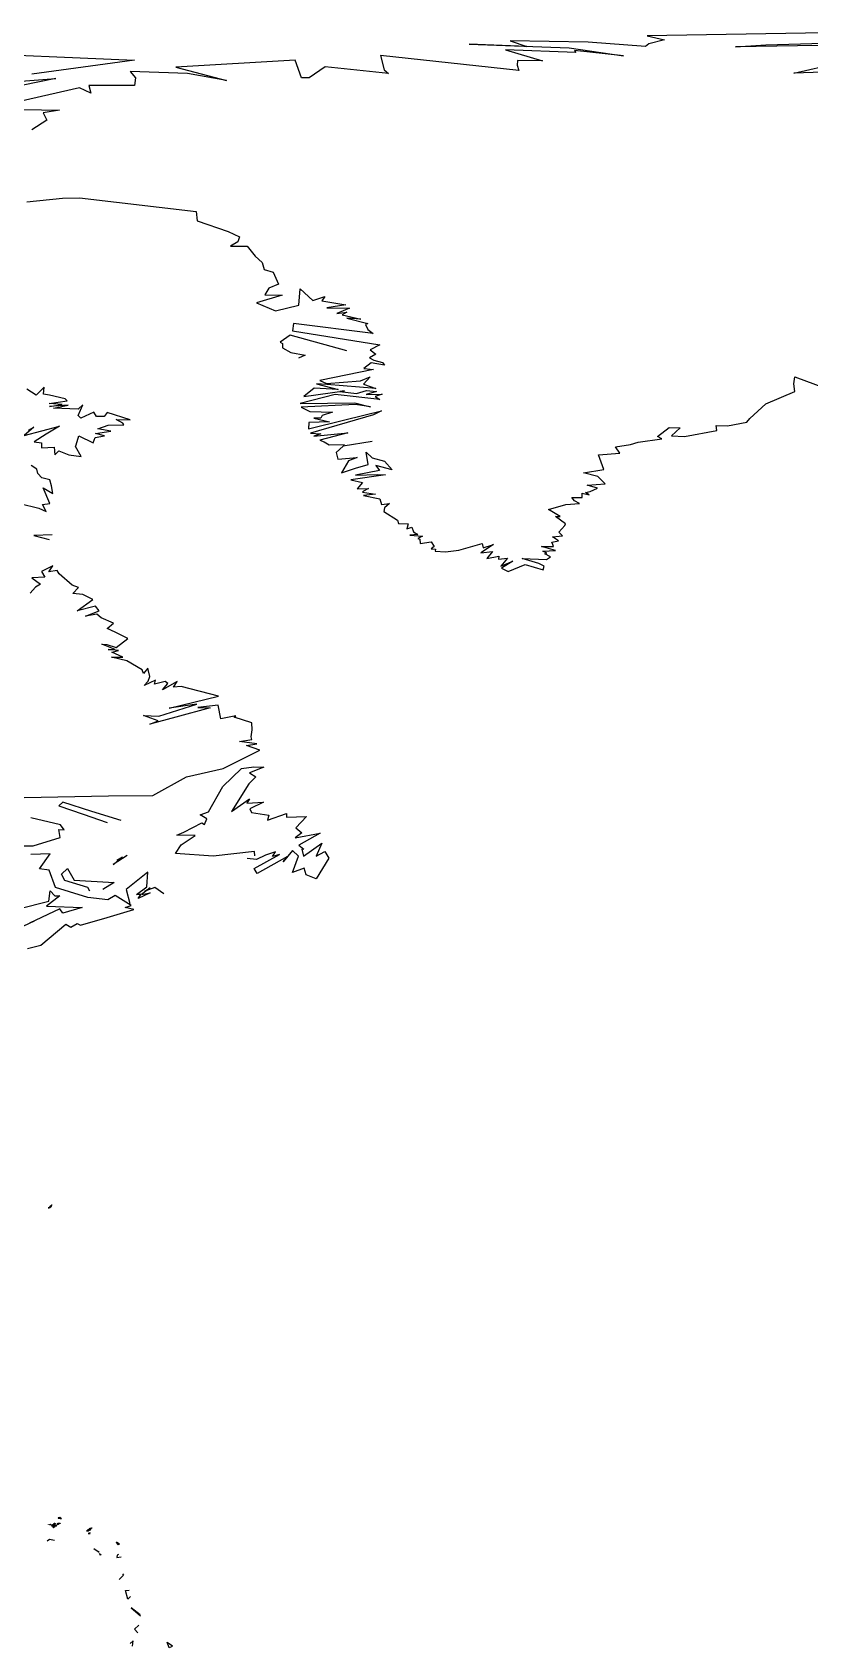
# Model space of a CAD drawing. Extents: x -180 to 180, y -90 to 84.
# Drawn here: x -65.5 to -31.7, y 13.1 to 83.5 of the extents above; entities that cross this region are included whole.
import ezdxf

# ---------------------------------------------------------------- set-up
doc = ezdxf.new("R2010")
doc.units = 0
doc.layers.add('Egypt', color=7, linetype='CONTINUOUS')

msp = doc.modelspace()

# ---------------------------------------------------------------- linework, layer by layer
at = {"layer": 'Egypt', "color": 7}
for points in [[(-29.25, 83.53334), (-38.73333, 83.383339), (-37.98333, 83.199997), (-38.66666, 83.03334), (-38.816669, 82.916672), (-41.316669, 83.100014), (-44.716671, 83.166672), (-43.983341, 82.916672), (-46.5, 83.01667), (-42.133339, 82.850014), (-39.76667, 82.500008), (-41.900002, 82.733337), (-41.849998, 82.650002), (-44.91666, 82.76667), (-43.299999, 82.28334), (-44.383339, 82.300003), (-44.400002, 82.100014), (-44.33334, 81.866669), (-50.366669, 82.51667), (-50.200001, 81.900002), (-50.01667, 81.733337), (-52.76667, 82.03334), (-53.466671, 81.550003), (-53.799999, 81.550003), (-54.08334, 82.316673), (-59.28334, 82.01667), (-57.066669, 81.433327), (-58.76667, 81.733337), (-61.26667, 81.816673), (-61.03334, 81.550003), (-61.08334, 81.216667), (-63.066669, 81.216667), (-62.983341, 80.883339), (-63.483341, 81.116669), (-67.5, 80.199997), (-64.350014, 80.133339), (-65.066673, 80.01667), (-64.900002, 79.699997), (-65.550003, 79.28334)], [(-24.983339, 83.066673), (-34.883339, 82.900002), (-33.566669, 82.983337), (-26.033331, 83.199997)], [(-69.220413, 82.660423), (-61.076389, 82.320831), (-65.550278, 81.711113)], [(-25.233339, 82.000008), (-32.349998, 81.750008), (-30.450001, 82.183327)], [(-70.024162, 81.101387), (-64.513893, 81.525284), (-68.937363, 80.619034)], [(-65.76667, 76.133339), (-64.216667, 76.300003), (-63.483341, 76.316673), (-58.400002, 75.716667), (-58.349998, 75.316673), (-57, 74.850014), (-56.5, 74.616669), (-56.58334, 74.400002), (-56.900002, 74.199997), (-56.16666, 74.199997), (-55.816669, 73.76667), (-55.51667, 73.500008), (-55.433331, 73.183327), (-55.03334, 73.066673), (-54.799999, 72.550003), (-55.233341, 72.366669), (-55.400002, 72.083344), (-54.650002, 72.066673), (-55.76667, 71.733337), (-54.933331, 71.383339), (-53.91666, 71.633339), (-53.866669, 72.350014), (-53.316669, 71.833344), (-52.78334, 72.01667), (-52.91666, 71.816673), (-51.866669, 71.650002), (-52.700001, 71.51667), (-51.716671, 71.5), (-52.26667, 71.26667), (-51.83334, 71.333344), (-52.03334, 71.216667), (-51.216671, 71.01667), (-51.83334, 71.066673), (-50.91666, 70.833344), (-51.01667, 70.78334), (-50.91666, 70.566673), (-50.683331, 70.400002), (-54.150002, 70.833344), (-54.200001, 70.51667), (-50.383339, 69.900002), (-50.816669, 69.683327), (-50.566669, 69.5), (-50.83334, 69.333344), (-50.650002, 69.233337), (-50.26667, 69.133339), (-50.183331, 69.01667), (-50.76667, 69.116669), (-51.08334, 68.866669), (-50.66666, 68.833344), (-53, 68.350014), (-52.716671, 68.216667), (-51.233341, 68.333344), (-50.816669, 68.5), (-51.099998, 68.183327), (-50.566669, 68), (-52.700001, 68.166672), (-53.150002, 68.199997), (-52.200001, 67.949997), (-53.25, 68.01667), (-53.700001, 67.650002), (-51.933331, 67.900002), (-52.133339, 67.866669), (-51.400002, 67.78334), (-50.966671, 67.916672), (-50.53334, 67.866669), (-50.983341, 67.733337), (-50.28334, 67.75), (-50.599998, 67.650002), (-50.383339, 67.51667), (-52.33334, 67.733337), (-53.866669, 67.350014), (-51.483341, 67.366669), (-50.799999, 67.199997), (-51.450001, 67.300003), (-53.816669, 67.183327), (-53.433331, 67), (-52.450001, 66.966667), (-52.900002, 66.816673), (-52.966671, 66.699997), (-53.26667, 66.699997), (-52.58334, 66.550003), (-53.483341, 66.51667), (-53.5, 66.233337), (-51.90834, 66.625008), (-50.316669, 67.01667), (-50.66666, 66.850014), (-53.41666, 66.050003), (-52.966671, 66.01667), (-53.26667, 65.916672), (-51.78334, 66.066673), (-53, 65.75), (-52.816669, 65.666672), (-52.599998, 65.53334), (-51.933331, 65.550003)], [(-51.83334, 69.633339), (-54.299999, 70.316673), (-54.733341, 70.01667), (-54.633339, 69.966667), (-54.633339, 69.76667), (-54.26667, 69.566673), (-53.650002, 69.449997), (-53.933331, 69.316673)], [(-50.716671, 65.683327), (-51.983341, 65.483337), (-52.299999, 65.199997), (-52.216671, 64.916672), (-51.383339, 64.983337), (-51.75, 64.850014), (-52.066669, 64.316673), (-51.450001, 64.51667), (-50.900002, 64.683327), (-50.983341, 65.216667), (-50.716671, 64.966667), (-50.183331, 64.833344), (-49.849998, 64.449997), (-50.566669, 64.633339), (-50.400002, 64.416672), (-51.450001, 64.216667), (-50.483341, 64.25), (-50.150002, 64.233337), (-51.650002, 64.01667), (-51.150002, 63.900002), (-51.383339, 63.616669), (-50.883339, 63.633339), (-51.099998, 63.51667), (-51.150002, 63.483341), (-50.58334, 63.383339), (-51.099998, 63.33334), (-50.383339, 63.183338), (-50.316669, 62.933338), (-49.966671, 62.983341), (-50.183331, 62.799999), (-50.216671, 62.633339), (-49.616669, 62.25), (-49.58334, 62.116669), (-49.150002, 62.099998), (-49.216671, 61.883339), (-49, 61.950001), (-48.91666, 61.75), (-48.733341, 61.633339), (-49.08334, 61.599998), (-48.53334, 61.549999), (-48.733341, 61.450001), (-48.650002, 61.433338), (-48.633339, 61.233341), (-48.150002, 61.316669), (-48.01667, 61.099998), (-48.150002, 61), (-47.966671, 60.983341), (-47.983341, 60.900002), (-47.53334, 60.866669), (-46.950001, 60.950001), (-45.933331, 61.233341), (-45.883339, 61.049999), (-45.433331, 61.200001), (-45.983341, 60.83334), (-45.483341, 60.883339), (-45.733341, 60.58334), (-45.200001, 60.683338), (-45.216671, 60.549999), (-44.83334, 60.599998), (-45.116669, 60.25), (-44.599998, 60.466671), (-45.08334, 60.16666), (-44.799999, 60.01667), (-44.049999, 60.316669), (-43.26667, 60.08334), (-43.233341, 60.25), (-43.466671, 60.366669), (-44.183331, 60.58334), (-43.133339, 60.53334), (-42.950001, 60.650002), (-43.200001, 60.78334), (-43.116669, 60.816669), (-43.28334, 60.900002), (-42.733341, 60.933338), (-43.349998, 61.099998), (-42.816669, 61.099998), (-42.849998, 61.200001), (-42.900002, 61.299999), (-42.599998, 61.349998), (-42.866669, 61.53334), (-42.433331, 61.566669), (-42.58334, 61.733341), (-42.33334, 62.01667), (-42.299999, 62.099998), (-42.733341, 62.416672), (-42.53334, 62.416672), (-43.03334, 62.716671), (-42.28334, 62.933338), (-41.683331, 62.983341), (-41.900002, 63.099998), (-42.01667, 63.25), (-41.566669, 63.25), (-41.566669, 63.433338), (-41.26667, 63.366669), (-41.433331, 63.466671), (-41.216671, 63.5), (-40.900002, 63.650002), (-41.349998, 63.78334), (-40.566669, 63.83334), (-40.883339, 64.166672), (-41.51667, 64.316673), (-40.633339, 64.466667), (-40.866669, 65.100014), (-39.933331, 65.183327), (-40.116669, 65.449997), (-39.466671, 65.550003), (-39.133339, 65.650002), (-38.099998, 65.800003), (-38.28334, 65.900002), (-37.78334, 66.300003), (-37.299999, 66.28334), (-37.683331, 65.933327), (-37.116669, 65.900002), (-35.700001, 66.166672), (-35.73333, 66.383339), (-35.23333, 66.366669), (-34.400002, 66.53334), (-34.26667, 66.683327), (-33.566669, 67.333344), (-32.299999, 67.866669), (-32.349998, 68.199997), (-32.299999, 68.5), (-31.01667, 68.03334)], [(-65.699997, 66.183327), (-65.466667, 66.316673), (-65.883339, 65.949997), (-64.350014, 66.350014), (-64.933327, 66), (-65.449997, 65.666672), (-65.133339, 65.633339), (-65.133339, 65.416672), (-64.583344, 65.433327), (-64.550003, 65.100014), (-64.383339, 65.28334), (-63.950001, 65.100014), (-63.400002, 65.03334), (-63.650002, 65.466667), (-63.616669, 65.53334), (-63.5, 65.933327), (-62.883339, 65.633339), (-62.799999, 65.866669), (-62.383339, 65.933327), (-62.78334, 66.03334), (-62.116669, 66.133339), (-62.683338, 66.233337), (-62.233341, 66.400002), (-61.549999, 66.416672), (-61.58334, 66.483337), (-61.883339, 66.650002), (-61.26667, 66.633339), (-62.26667, 66.949997), (-62.400002, 66.78334), (-62.733341, 66.78334), (-62.849998, 66.966667), (-63.416672, 66.699997), (-63.53334, 66.816673), (-63.33334, 67.28334), (-63.53334, 67.100014), (-64.616669, 67.133339), (-63.966671, 67.26667), (-64.78334, 67.216667), (-64.233337, 67.300003), (-64.800003, 67.350014), (-64.01667, 67.466667), (-64.100014, 67.550003), (-64.78334, 67.699997), (-65.050003, 67.75), (-65.01667, 68.050003), (-65.366669, 67.699997), (-65.76667, 67.966667)], [(-66.083344, 62.983341), (-65.25, 62.78334), (-64.933327, 62.633339), (-65.083344, 62.933338), (-64.76667, 62.983341), (-65.066673, 63.666672), (-64.633339, 63.416672), (-64.699997, 63.75), (-64.76667, 64.01667), (-65.116669, 64.100014), (-65.300003, 64.28334), (-65.333344, 64.483337), (-65.583344, 64.633339)], [(-64.666672, 61.616669), (-65.466667, 61.58334), (-64.800003, 61.416672)], [(-66.616669, 50.150002), (-64.416672, 50.191669), (-62.216671, 50.233341), (-60.28334, 50.25), (-58.816669, 51.066669), (-57.216671, 51.41666), (-55.616669, 52.216671), (-56.200001, 52.433331), (-55.75, 52.5), (-56.5, 52.599998), (-55.966671, 52.683331), (-56, 52.799999), (-55.950001, 53.116669), (-55.966671, 53.41666), (-56.733341, 53.66666), (-56.66666, 53.716671), (-57.316669, 53.58334), (-57.433338, 54.183331), (-58.316669, 54.08334), (-57.78334, 54.066669), (-59.28334, 53.66666), (-60.41666, 53.349998), (-60.049999, 53.5), (-60.683338, 53.733341), (-60.01667, 53.700001), (-58.366669, 54.233341), (-59.566669, 54.049999), (-57.41666, 54.58334), (-59.049999, 55), (-59.383339, 54.966671), (-59.216671, 55.216671), (-59.866669, 54.849998), (-59.633339, 55.133339), (-59.75, 55.216671), (-60.216671, 55.099998), (-60.16666, 55.28334), (-60.66666, 55.049999), (-60.483341, 55.233341), (-60.41666, 55.433331), (-60.5, 55.799999), (-60.683338, 55.566669), (-60.75, 55.733341), (-61.416672, 56.116669), (-62.08334, 56.28334), (-61.58334, 56.28334), (-62.066669, 56.5), (-61.78334, 56.566669), (-62.233341, 56.616669), (-61.916672, 56.616669), (-62.5, 56.849998), (-62.28334, 56.83334), (-61.883339, 56.700001), (-61.366669, 57.099998), (-61.916672, 57.366669), (-62.26667, 57.53334), (-62, 57.76667), (-62.53334, 58), (-62.716671, 58.150002), (-63.216671, 58.066669), (-62.616669, 58.299999), (-62.78334, 58.5), (-63.58334, 58.299999), (-62.900002, 58.799999), (-63.33334, 59.01667), (-63.76667, 59.049999), (-63.51667, 59.316669), (-63.799999, 59.41666), (-64.366669, 59.91666), (-64.449997, 60.066669), (-64.816673, 60), (-64.633339, 60.26667), (-65.133339, 60.01667), (-64.983337, 59.76667), (-65.550003, 59.733341), (-65.183327, 59.466671), (-65.400002, 59.33334), (-65.633339, 59.066669)], [(-55.83334, 47.616669), (-55.849998, 47.799999), (-57.650002, 47.599998), (-59.299999, 47.716671), (-59.049999, 48.099998), (-58.433338, 48.5), (-59.233341, 48.51667), (-58.933338, 48.650002), (-58.150002, 49.049999), (-58.03334, 48.983341), (-57.933338, 49.233341), (-58.216671, 49.400002), (-57.849998, 49.53334), (-57.233341, 50.633339), (-56.41666, 51.41666), (-55.883339, 51.5), (-55.450001, 51.483341), (-56.066669, 51.233341), (-55.799999, 51.066669), (-56.099998, 50.75), (-56.849998, 49.549999), (-56.066669, 50.099998), (-56.183338, 49.91666), (-55.466671, 49.950001), (-56.049999, 49.66666), (-55.983341, 49.5), (-55.233341, 49.383339), (-55.28334, 49.16666), (-54.450001, 49.466671), (-54.450001, 49.299999), (-53.58334, 49.33334), (-54.049999, 48.83334), (-53.78334, 48.616669), (-54.08334, 48.400002), (-52.983341, 48.599998), (-53.91666, 48.08334), (-53.700001, 47.900002), (-53.78334, 47.900002), (-53.716671, 47.599998), (-52.91666, 48.16666), (-53.16666, 47.599998), (-52.78334, 47.799999), (-52.616669, 47.51667), (-53.16666, 46.616669), (-53.599998, 46.78334), (-53.683331, 47.08334), (-54.200001, 46.883339), (-53.933331, 47.599998), (-54.200001, 47.849998), (-54.599998, 47.349998), (-54.41666, 47.58334), (-55.733341, 46.849998), (-55.866669, 47.066669), (-54.76667, 47.66666), (-55.066669, 47.58334), (-54.933331, 47.78334), (-55.366669, 47.650002), (-55.76667, 47.450001), (-56.16666, 47.5)], [(-61.666672, 49.150002), (-62.933338, 49.549999), (-64.199997, 49.950001), (-64.383339, 49.799999), (-63.325001, 49.433331), (-62.26667, 49.066669)], [(-66.53334, 48.049999), (-65.5, 48.049999), (-64.316673, 48.41666), (-64.383339, 48.76667), (-64.150002, 48.75), (-64.300003, 48.966671), (-65.600014, 49.26667)], [(-65.75, 43.566669), (-65.166672, 43.716671), (-64.066673, 44.633339), (-63.849998, 44.5), (-63.58334, 44.66666), (-63.433338, 44.58334), (-62.275002, 44.924999), (-61.116669, 45.26667), (-61.483341, 45.366669), (-61.233341, 45.450001), (-61.916672, 45.883339), (-62.25, 45.700001), (-63.116669, 45.799999), (-63.916672, 46.049999), (-64.51667, 46.233341), (-64.800003, 46.983341), (-65.216667, 47.049999), (-64.75, 47.700001), (-65.600014, 47.66666)], [(-61.400002, 47.633339), (-62.01667, 47.233341), (-61.599998, 47.549999), (-61.849998, 47.41666)], [(-63.03334, 46.066669), (-63.116669, 46.233341), (-64.116669, 46.53334), (-64.26667, 46.816669), (-64, 47.066669), (-63.716671, 46.549999), (-61.966671, 46.450001), (-62.466671, 46.150002)], [(-59.799999, 45.950001), (-60.200001, 46.233341), (-60.633339, 46.066669), (-60.400002, 46.216671), (-60.78334, 45.933331), (-60.400002, 46), (-60.91666, 45.75), (-60.799999, 45.933331), (-61, 45.933331), (-60.549999, 46.26667), (-60.5, 46.900002), (-61.450001, 46.150002), (-61.28334, 45.53334)], [(-66.133339, 45.299999), (-64.816673, 45.633339), (-64.75, 46.08334), (-64.550003, 45.866669), (-64.333344, 45.866669), (-64.916672, 45.41666), (-63.366669, 45.366669), (-64.199997, 45.116669), (-64.333344, 45.299999), (-65.650002, 44.683331), (-65.433327, 44.78334), (-66.183327, 44.41666)], [(-64.666672, 32.383339), (-64.683327, 32.383339), (-64.75, 32.316669), (-64.78334, 32.299999), (-64.78334, 32.28334), (-64.850014, 32.26667), (-64.800003, 32.26667), (-64.76667, 32.28334), (-64.699997, 32.33334), (-64.699997, 32.349998)], [(-64.82222, 18.441669), (-64.823608, 18.446671), (-64.828331, 18.44944), (-64.83194, 18.45056), (-64.835831, 18.4475), (-64.835274, 18.443331), (-64.83194, 18.43944), (-64.826393, 18.43889)], [(-64.726936, 18.443609), (-64.728607, 18.4375), (-64.732773, 18.434441), (-64.738609, 18.433889), (-64.745003, 18.43528), (-64.750557, 18.4375), (-64.756111, 18.43944), (-64.763046, 18.44055), (-64.769722, 18.44055), (-64.77639, 18.44083), (-64.782784, 18.442221), (-64.778343, 18.446671), (-64.773064, 18.446671), (-64.76722, 18.44722), (-64.762779, 18.44944), (-64.758614, 18.452499), (-64.75528, 18.45472), (-64.751106, 18.457781), (-64.746109, 18.459169), (-64.74028, 18.45833), (-64.735558, 18.455549), (-64.732498, 18.451941), (-64.729156, 18.448059)], [(-64.556953, 18.44055), (-64.556953, 18.446939), (-64.558327, 18.451941), (-64.562233, 18.45528), (-64.56778, 18.45722), (-64.574997, 18.458059), (-64.580276, 18.456671), (-64.584167, 18.45389), (-64.587784, 18.450001), (-64.593887, 18.44944), (-64.598343, 18.452221), (-64.605827, 18.453051), (-64.611656, 18.452499), (-64.615829, 18.44944), (-64.620003, 18.44639), (-64.623894, 18.443609), (-64.628609, 18.441389), (-64.634987, 18.44278), (-64.640266, 18.445), (-64.647499, 18.442499), (-64.652496, 18.441111), (-64.655563, 18.43639), (-64.65889, 18.432779), (-64.663612, 18.43055), (-64.668327, 18.428329), (-64.668327, 18.424999), (-64.668327, 18.41889), (-64.671944, 18.415001), (-64.675827, 18.41194), (-64.68, 18.409161), (-64.684441, 18.40694), (-64.689163, 18.40472), (-64.693893, 18.4025), (-64.69722, 18.40028), (-64.700279, 18.395559), (-64.699173, 18.39139), (-64.69278, 18.389999), (-64.685547, 18.388889), (-64.679169, 18.387501), (-64.673889, 18.385559), (-64.667221, 18.38389), (-64.660843, 18.38389), (-64.656113, 18.38583), (-64.652222, 18.388889), (-64.648064, 18.391939), (-64.643333, 18.394171), (-64.639168, 18.39694), (-64.634987, 18.4), (-64.631111, 18.402781), (-64.626389, 18.405001), (-64.620277, 18.40583), (-64.613892, 18.40555), (-64.610001, 18.408609), (-64.610283, 18.414169), (-64.613052, 18.417219), (-64.608887, 18.42028), (-64.604721, 18.42305), (-64.599442, 18.42111), (-64.594437, 18.418329), (-64.589722, 18.41555), (-64.583611, 18.414169), (-64.576942, 18.413891), (-64.57222, 18.416109), (-64.567497, 18.418329), (-64.563606, 18.421391), (-64.561943, 18.425831), (-64.562767, 18.431669), (-64.559723, 18.43611)], [(-64.587784, 18.327221), (-64.589722, 18.321939), (-64.595833, 18.32139), (-64.601112, 18.32139), (-64.603889, 18.31694), (-64.607773, 18.31389), (-64.612503, 18.311661), (-64.617218, 18.309719), (-64.621941, 18.310829), (-64.621384, 18.316389), (-64.619453, 18.32028), (-64.617218, 18.32555), (-64.619164, 18.326389), (-64.614723, 18.327221), (-64.608887, 18.328051), (-64.60305, 18.327221), (-64.598343, 18.329439), (-64.592499, 18.33)], [(-64.559723, 18.353609), (-64.559998, 18.347219), (-64.561394, 18.341391), (-64.563332, 18.335279), (-64.567223, 18.33222), (-64.570267, 18.336109), (-64.571663, 18.34111), (-64.574997, 18.344999), (-64.580551, 18.345831), (-64.585831, 18.34444), (-64.591667, 18.34528), (-64.597504, 18.347219), (-64.601936, 18.344999), (-64.606667, 18.34778), (-64.605278, 18.353889), (-64.599442, 18.35305), (-64.595284, 18.35611), (-64.590553, 18.35833), (-64.586388, 18.361111), (-64.580551, 18.36167), (-64.573891, 18.36167), (-64.569443, 18.358891), (-64.563606, 18.356939)], [(-64.556953, 18.48222), (-64.557503, 18.48778), (-64.563606, 18.488609), (-64.569443, 18.48805), (-64.573334, 18.49139), (-64.574997, 18.49361), (-64.578056, 18.497499), (-64.58194, 18.50083), (-64.582779, 18.495279), (-64.58139, 18.49028), (-64.578331, 18.486389), (-64.573608, 18.48361), (-64.568893, 18.480829), (-64.565002, 18.477779), (-64.559723, 18.477779)], [(-64.520828, 18.37639), (-64.521393, 18.381941), (-64.524719, 18.38583), (-64.531113, 18.38722), (-64.535278, 18.38917), (-64.537498, 18.38611), (-64.53833, 18.38055), (-64.53611, 18.37611), (-64.533333, 18.372219), (-64.529167, 18.37055), (-64.523064, 18.371111)], [(-64.519997, 18.48444), (-64.521111, 18.477501), (-64.522774, 18.471661), (-64.524162, 18.465549), (-64.529999, 18.465), (-64.533333, 18.467501), (-64.534157, 18.473049), (-64.53389, 18.47916), (-64.532501, 18.485279), (-64.531387, 18.49222), (-64.533333, 18.498051), (-64.529167, 18.496111), (-64.525284, 18.492781), (-64.521393, 18.489441)], [(-64.499168, 18.470551), (-64.500832, 18.46611), (-64.506668, 18.465281), (-64.513893, 18.466391), (-64.513046, 18.471661), (-64.5075, 18.47444), (-64.502502, 18.47444)], [(-64.500267, 18.381941), (-64.500267, 18.38694), (-64.504173, 18.39028), (-64.509163, 18.389999), (-64.508888, 18.384439), (-64.505547, 18.38055)], [(-64.470833, 18.39222), (-64.471657, 18.38806), (-64.476936, 18.386669), (-64.482773, 18.38611), (-64.488609, 18.386669), (-64.486389, 18.391939), (-64.481667, 18.394171), (-64.47583, 18.39472)], [(-64.32222, 18.506109), (-64.323608, 18.501671), (-64.326668, 18.496941), (-64.330551, 18.494169), (-64.335564, 18.49194), (-64.341377, 18.49139), (-64.347778, 18.49139), (-64.351936, 18.488609), (-64.355827, 18.485559), (-64.359718, 18.481939), (-64.362221, 18.477221), (-64.368889, 18.477501), (-64.373611, 18.48028), (-64.378609, 18.48028), (-64.380829, 18.475), (-64.383888, 18.47028), (-64.388344, 18.46833), (-64.39389, 18.46694), (-64.399162, 18.465549), (-64.403877, 18.463329), (-64.408058, 18.460279), (-64.412216, 18.4575), (-64.414719, 18.45278), (-64.417778, 18.44833), (-64.419998, 18.44305), (-64.422501, 18.43861), (-64.426666, 18.435829), (-64.430832, 18.432779), (-64.436394, 18.431391), (-64.437767, 18.434999), (-64.438606, 18.44055), (-64.438332, 18.446939), (-64.438332, 18.453051), (-64.435272, 18.4575), (-64.431389, 18.46055), (-64.426392, 18.46278), (-64.422501, 18.46583), (-64.418877, 18.46944), (-64.415001, 18.472219), (-64.411667, 18.47611), (-64.408058, 18.479719), (-64.409721, 18.48472), (-64.41111, 18.49), (-64.414162, 18.49361), (-64.416389, 18.498329), (-64.41555, 18.503611), (-64.412216, 18.506109), (-64.40583, 18.505831), (-64.401947, 18.502501), (-64.396111, 18.50305), (-64.389717, 18.501671), (-64.38472, 18.49889), (-64.378052, 18.49889), (-64.372772, 18.49667), (-64.367218, 18.49472), (-64.362503, 18.49667), (-64.359718, 18.50139), (-64.356941, 18.505831), (-64.351662, 18.507219), (-64.34639, 18.507219), (-64.340843, 18.504999), (-64.335564, 18.50639), (-64.330833, 18.50861), (-64.325546, 18.51)], [(-64.269173, 18.703329), (-64.269722, 18.708891), (-64.271942, 18.713329), (-64.275284, 18.71722), (-64.278343, 18.721109), (-64.283051, 18.72389), (-64.287498, 18.726669), (-64.292503, 18.72916), (-64.296387, 18.7325), (-64.301109, 18.735279), (-64.305, 18.738609), (-64.308052, 18.7425), (-64.311394, 18.746111), (-64.31694, 18.748329), (-64.323608, 18.74861), (-64.32972, 18.74861), (-64.335274, 18.747219), (-64.340553, 18.745831), (-64.345833, 18.74444), (-64.351387, 18.74305), (-64.357224, 18.7425), (-64.364441, 18.74333), (-64.371109, 18.74361), (-64.377777, 18.74361), (-64.384163, 18.743891), (-64.389999, 18.74333), (-64.396111, 18.7425), (-64.40139, 18.74111), (-64.407219, 18.74194), (-64.408058, 18.73583), (-64.404167, 18.7325), (-64.400284, 18.72916), (-64.39444, 18.727221), (-64.388046, 18.72555), (-64.381111, 18.72472), (-64.374443, 18.72444), (-64.367218, 18.72361), (-64.360558, 18.72361), (-64.353889, 18.72333), (-64.348053, 18.72389), (-64.341667, 18.72389), (-64.334999, 18.72361), (-64.328613, 18.722219), (-64.32222, 18.720551), (-64.315826, 18.71917), (-64.311111, 18.716391), (-64.306389, 18.71361), (-64.302498, 18.71055), (-64.298607, 18.70722), (-64.295273, 18.703329), (-64.291389, 18.700001), (-64.287498, 18.696671), (-64.283051, 18.693331), (-64.278053, 18.69194), (-64.275284, 18.695), (-64.269997, 18.69639)], [(-64.566673, 17.75), (-64.78334, 17.799999), (-64.883339, 17.716669)], [(-62.96944, 18.26639), (-62.970001, 18.272221), (-62.9725, 18.276661), (-62.978889, 18.276661), (-62.983608, 18.274719), (-62.988331, 18.272499), (-62.991661, 18.26889), (-62.99667, 18.26667), (-63.00222, 18.2675), (-63.009449, 18.26861), (-63.01667, 18.26944), (-63.022499, 18.26889), (-63.027779, 18.2675), (-63.033329, 18.266109), (-63.037781, 18.26417), (-63.043331, 18.262779), (-63.048611, 18.261391), (-63.053329, 18.259171), (-63.057499, 18.25639), (-63.06028, 18.25194), (-63.06361, 18.248051), (-63.067219, 18.24444), (-63.070549, 18.240829), (-63.073608, 18.236389), (-63.07444, 18.230829), (-63.07555, 18.224171), (-63.078892, 18.22028), (-63.082218, 18.216669), (-63.086391, 18.21389), (-63.09166, 18.2125), (-63.09639, 18.210279), (-63.100559, 18.2075), (-63.104721, 18.204439), (-63.110001, 18.203051), (-63.114719, 18.201111), (-63.120548, 18.200279), (-63.12611, 18.199169), (-63.131939, 18.19861), (-63.137218, 18.19722), (-63.141392, 18.19416), (-63.144718, 18.19055), (-63.147781, 18.18611), (-63.151112, 18.182501), (-63.155281, 18.17944), (-63.158611, 18.175831), (-63.161671, 18.171391), (-63.16444, 18.166941), (-63.167782, 18.16444), (-63.161671, 18.166389), (-63.15667, 18.165001), (-63.150829, 18.16555), (-63.14555, 18.166941), (-63.139999, 18.168329), (-63.136108, 18.171391), (-63.13139, 18.17333), (-63.12722, 18.17639), (-63.123329, 18.179159), (-63.11916, 18.18222), (-63.115002, 18.184999), (-63.109169, 18.185551), (-63.105282, 18.18222), (-63.10194, 18.179159), (-63.098888, 18.17528), (-63.094719, 18.178049), (-63.09, 18.180281), (-63.085548, 18.182501), (-63.080551, 18.184441), (-63.077221, 18.18833), (-63.074169, 18.19278), (-63.069439, 18.194719), (-63.065559, 18.197781), (-63.06028, 18.199169), (-63.055, 18.200279), (-63.050282, 18.202499), (-63.046669, 18.20639), (-63.041389, 18.2075), (-63.03611, 18.208891), (-63.03083, 18.210279), (-63.026112, 18.2125), (-63.021111, 18.214439), (-63.01667, 18.216669), (-63.01305, 18.22028), (-63.009171, 18.22333), (-63.003059, 18.22389), (-62.99778, 18.225281), (-62.99305, 18.227221), (-62.989441, 18.23111), (-62.98666, 18.235559), (-62.98444, 18.24139), (-62.984169, 18.247499), (-62.984718, 18.25333), (-62.98111, 18.256941), (-62.976669, 18.259171), (-62.9725, 18.26194)], [(-63.00639, 18.086941), (-63.10722, 18.0625), (-63.01083, 18.053329)], [(-62.935551, 18.29722), (-62.936939, 18.2925), (-62.942501, 18.291109), (-62.946949, 18.289169), (-62.951672, 18.28694), (-62.95583, 18.28389), (-62.96167, 18.283331), (-62.96167, 18.289721), (-62.95805, 18.293329), (-62.95472, 18.29694), (-62.951389, 18.30278), (-62.945831, 18.301941), (-62.939449, 18.30055)], [(-61.730282, 17.59), (-61.782219, 17.565001), (-61.863892, 17.665831), (-61.840549, 17.65139), (-61.858608, 17.697781), (-61.72916, 17.60861)], [(-62.620548, 17.23139), (-62.852779, 17.389441), (-62.654999, 17.2675)], [(-62.56361, 17.096939), (-62.613609, 17.17889), (-62.534161, 17.13361)], [(-61.776112, 17.146111), (-61.84333, 17.112221), (-61.85778, 17.011391), (-61.666389, 17.04583)], [(-61.599998, 16.299999), (-61.566669, 16.23333), (-61.75, 16.049999)], [(-61.25, 15.31667), (-61.366669, 15.2), (-61.466671, 15.56667), (-61.316669, 15.58333)], [(-60.83334, 14.51667), (-61.233341, 14.81667), (-60.816669, 14.46667)], [(-60.938332, 13.71778), (-61.079441, 13.88), (-60.891941, 14.05722)], [(-61.16333, 13.14361), (-61.139439, 13.36944), (-61.26944, 13.26278)], [(-59.434719, 13.12611), (-59.577499, 13.07666), (-59.650829, 13.32028), (-59.426941, 13.15389)]]:
    msp.add_lwpolyline(points, dxfattribs=at)

doc.saveas('drawing.dxf')
